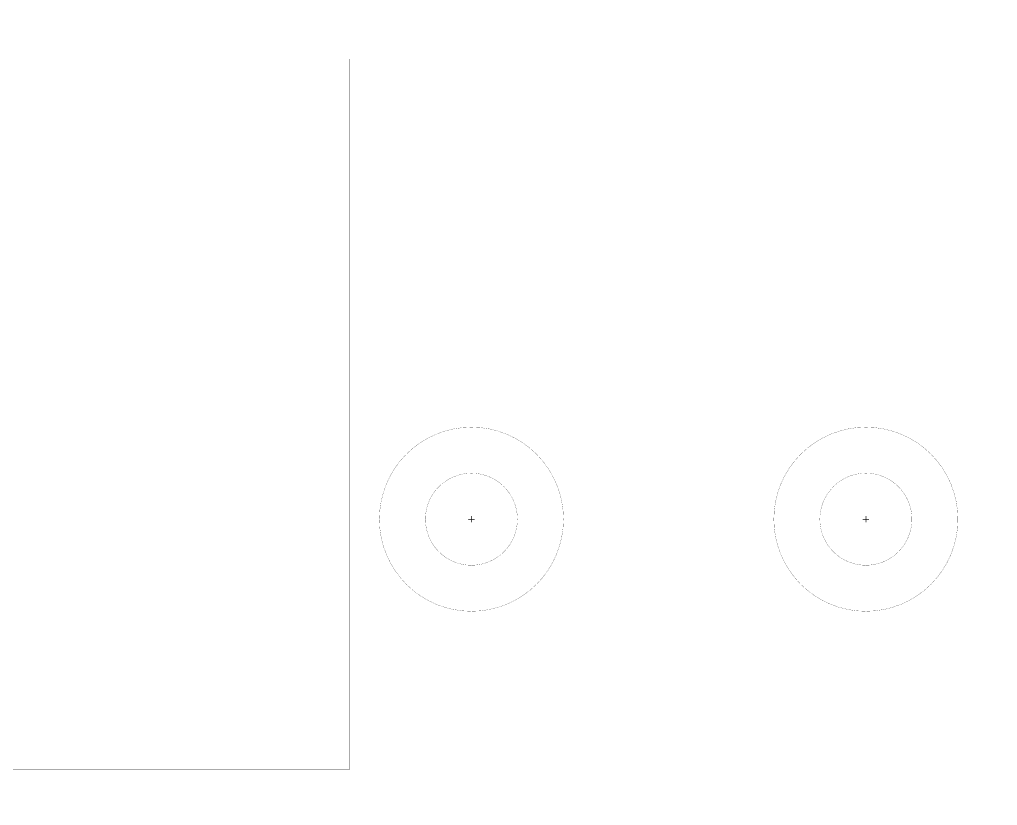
# Model space of a CAD drawing. Header units: millimetres. Extents: x 0 to 151, y 0 to 123.
# Drawn here: x 76.9 to 151.2, y 63.2 to 123 of the extents above; entities that cross this region are included whole.
import ezdxf

# ---------------------------------------------------------------- set-up
doc = ezdxf.new("R2010")
doc.units = ezdxf.units.MM
doc.layers.add('Mechanical2', color=216, linetype='Continuous')
doc.layers.add('Mechanical3', color=76, linetype='Continuous')

msp = doc.modelspace()

# ---------------------------------------------------------------- linework, layer by layer
at = {"layer": 'Mechanical2'}
for points, const_width in [([(30.5, 120), (102, 120)], 0.0127), ([(102, 66), (102, 120)], 0.0127), ([(146.5, 100.006), (148.5, 100.006)], 0.0127), ([(146.5, 98.006), (146.5, 100.006)], 0.0127), ([(151.242, 30.029), (151.242, 100.006)], 0.0127), ([(111.019, 85.006), (111.242, 85.006)], 0.052), ([(111.242, 85.006), (111.242, 85.229)], 0.052), ([(111.242, 84.783), (111.242, 85.006)], 0.052), ([(111.242, 85.006), (111.465, 85.006)], 0.052), ([(141.019, 85.006), (141.242, 85.006)], 0.052), ([(141.242, 85.006), (141.242, 85.229)], 0.052), ([(141.242, 85.006), (141.465, 85.006)], 0.052), ([(141.242, 84.783), (141.242, 85.006)], 0.052), ([(30.5, 66), (102, 66)], 0.0127)]:
    msp.add_lwpolyline(points, dxfattribs=dict(at, const_width=const_width))
for points, const_width in [([(101.997, 120, 1), (102.003, 120, 1)], 0.00635), ([(101.997, 120, 1), (102.003, 120, 1)], 0.00635), ([(146.497, 100.006, 1), (146.503, 100.006, 1)], 0.00635), ([(146.497, 100.006, 1), (146.503, 100.006, 1)], 0.00635), ([(148.497, 100.006, 1), (148.503, 100.006, 1)], 0.00635), ([(151.239, 100.006, 1), (151.245, 100.006, 1)], 0.00635), ([(146.497, 98.006, 1), (146.503, 98.006, 1)], 0.00635), ([(118.242, 85.006, 1), (104.242, 85.006, 1)], 0.0127), ([(148.242, 85.006, 1), (134.242, 85.006, 1)], 0.0127), ([(114.742, 85.006, 1), (107.742, 85.006, 1)], 0.0127), ([(144.742, 85.006, 1), (137.742, 85.006, 1)], 0.0127), ([(104.239, 85.006, 1), (104.245, 85.006, 1)], 0.00635), ([(107.739, 85.006, 1), (107.745, 85.006, 1)], 0.00635), ([(111.006, 85.006, 1), (111.032, 85.006, 1)], 0.026), ([(111.229, 85.229, 1), (111.255, 85.229, 1)], 0.026), ([(111.229, 85.006, 1), (111.255, 85.006, 1)], 0.026), ([(111.229, 85.006, 1), (111.255, 85.006, 1)], 0.026), ([(111.229, 85.006, 1), (111.255, 85.006, 1)], 0.026), ([(111.229, 85.006, 1), (111.255, 85.006, 1)], 0.026), ([(111.229, 84.783, 1), (111.255, 84.783, 1)], 0.026), ([(111.452, 85.006, 1), (111.478, 85.006, 1)], 0.026), ([(114.739, 85.006, 1), (114.745, 85.006, 1)], 0.00635), ([(118.239, 85.006, 1), (118.245, 85.006, 1)], 0.00635), ([(134.239, 85.006, 1), (134.245, 85.006, 1)], 0.00635), ([(137.739, 85.006, 1), (137.745, 85.006, 1)], 0.00635), ([(141.006, 85.006, 1), (141.032, 85.006, 1)], 0.026), ([(141.229, 85.229, 1), (141.255, 85.229, 1)], 0.026), ([(141.229, 85.006, 1), (141.255, 85.006, 1)], 0.026), ([(141.229, 85.006, 1), (141.255, 85.006, 1)], 0.026), ([(141.229, 85.006, 1), (141.255, 85.006, 1)], 0.026), ([(141.229, 85.006, 1), (141.255, 85.006, 1)], 0.026), ([(141.229, 84.783, 1), (141.255, 84.783, 1)], 0.026), ([(141.452, 85.006, 1), (141.478, 85.006, 1)], 0.026), ([(144.739, 85.006, 1), (144.745, 85.006, 1)], 0.00635), ([(148.239, 85.006, 1), (148.245, 85.006, 1)], 0.00635), ([(101.997, 66, 1), (102.003, 66, 1)], 0.00635), ([(101.997, 66, 1), (102.003, 66, 1)], 0.00635)]:
    msp.add_lwpolyline(points, format="xyb", close=True, dxfattribs=dict(at, const_width=const_width))
at = {"layer": 'Mechanical3', "const_width": 0.0127}
for points in [[(75.624, 122.994), (151.242, 122.994)], [(151.242, 100.006), (151.242, 122.994)], [(151.242, 30.029), (151.242, 100.006)]]:
    msp.add_lwpolyline(points, dxfattribs=at)
at = {"layer": 'Mechanical3', "const_width": 0.00635}
for points in [[(151.239, 122.994, 1), (151.245, 122.994, 1)], [(151.239, 122.994, 1), (151.245, 122.994, 1)], [(151.239, 100.006, 1), (151.245, 100.006, 1)], [(151.239, 100.006, 1), (151.245, 100.006, 1)]]:
    msp.add_lwpolyline(points, format="xyb", close=True, dxfattribs=at)

doc.saveas('drawing.dxf')
